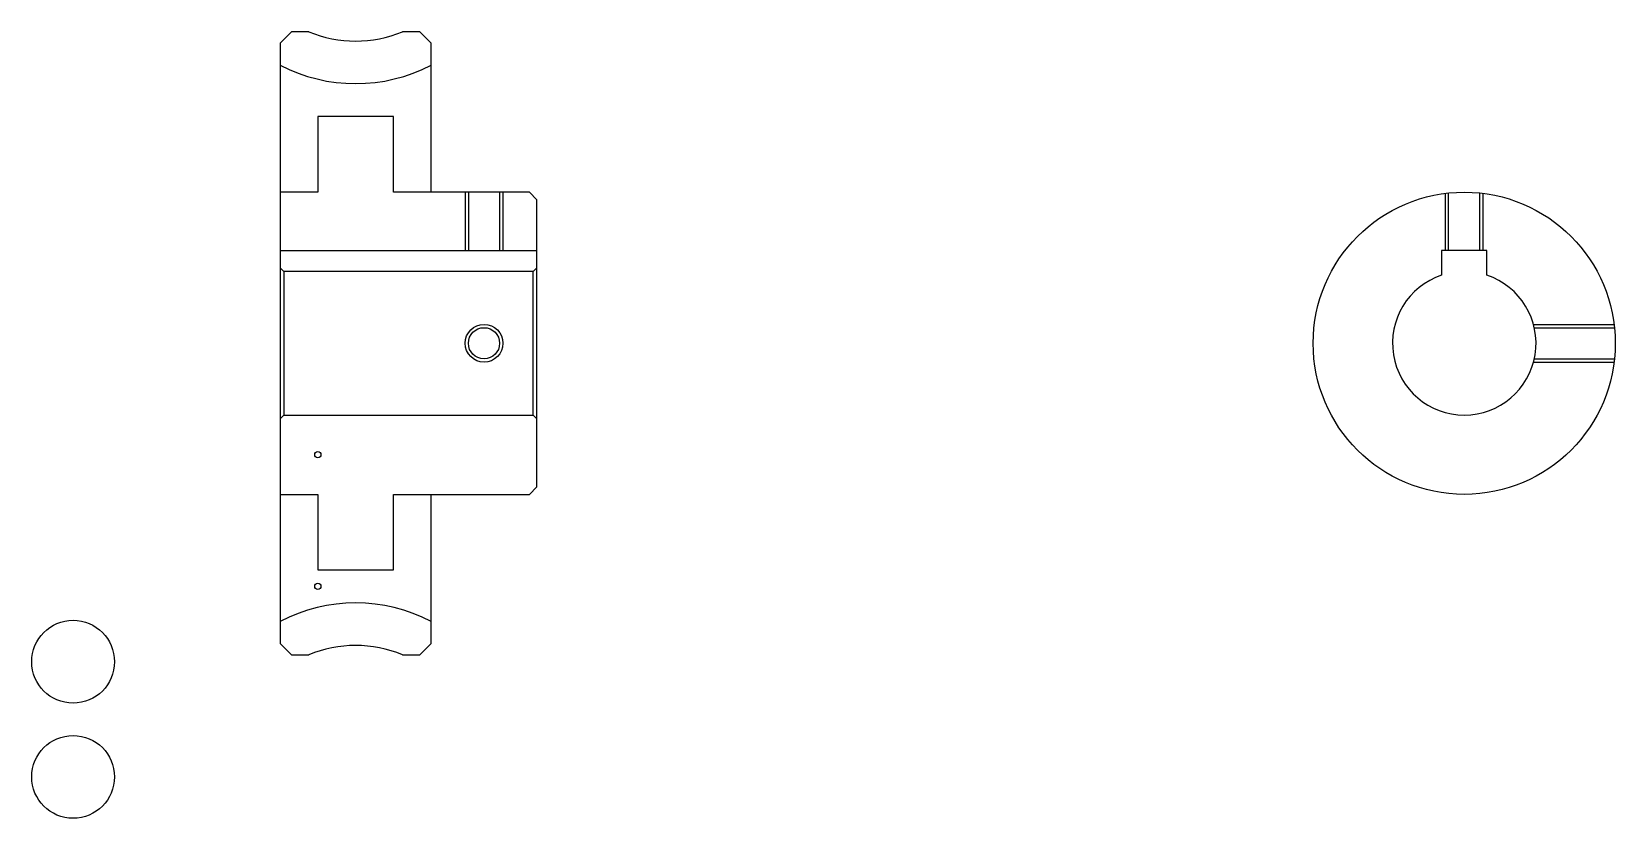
# Model space of a CAD drawing. Header units: metres. Extents: x 71 to 281, y 53 to 158.
import ezdxf

# ---------------------------------------------------------------- set-up
doc = ezdxf.new("R2010")
doc.units = ezdxf.units.M

msp = doc.modelspace()

# ---------------------------------------------------------------- linework, layer by layer
at = {"color": 4}
for p, q in [((104.148155, 128.63797), (138.148163, 128.63797)), ((138.148163, 126.337967), (137.648163, 125.837967)), ((104.148155, 106.337967), (104.648155, 106.837967)), ((138.148163, 106.337967), (137.648163, 106.837967))]:
    msp.add_line(p, q, dxfattribs=at)
for points in [[(107.948357, 157.587967), (105.648155, 157.587967), (104.148155, 156.087967), (104.148155, 106.337967)], [(124.148155, 136.337967), (124.148155, 156.087967), (122.648155, 157.587967), (120.347954, 157.587967)], [(124.148155, 136.337967), (119.148155, 136.337967), (119.148155, 146.337967), (109.148155, 146.337967), (109.148155, 136.337967), (104.148155, 136.337967)], [(124.148155, 96.337967), (137.148163, 96.337967), (138.148163, 97.337967), (138.148163, 135.337967), (137.148163, 136.337967), (124.148155, 136.337967)], [(128.648163, 136.337967), (128.648163, 128.63797)], [(129.08316, 136.337967), (129.08316, 128.63797)], [(133.21315, 136.337967), (133.21315, 128.63797)], [(133.648163, 136.337967), (133.648163, 128.63797)], [(258.425934, 128.63797), (258.425934, 136.181107)], [(258.860931, 128.63797), (258.860931, 136.231079)], [(262.990936, 128.63797), (262.990936, 136.231079)], [(263.425934, 128.63797), (263.425934, 136.181107)], [(263.925934, 125.351845), (263.925934, 128.63797), (257.925934, 128.63797), (257.925934, 125.351845)], [(104.148155, 126.337967), (104.648155, 125.837967), (104.648155, 106.837967), (137.648163, 106.837967), (137.648163, 125.837967), (104.648155, 125.837967)], [(270.091064, 118.837967), (280.769073, 118.837967)], [(270.198792, 118.402969), (280.819031, 118.402969)], [(270.091064, 113.837967), (280.769073, 113.837967)], [(270.198792, 114.272964), (280.819031, 114.272964)], [(104.148155, 106.337967), (104.148155, 76.587967), (105.648155, 75.087967), (107.948357, 75.087967)], [(104.148155, 96.337967), (109.148155, 96.337967), (109.148155, 86.337967), (119.148155, 86.337967), (119.148155, 96.337967), (124.148155, 96.337967)], [(120.347954, 75.087967), (122.648155, 75.087967), (124.148155, 76.587967), (124.148155, 96.337967)]]:
    msp.add_lwpolyline(points, dxfattribs=at)
for centre, radius in [((260.925934, 116.337967), 20), ((131.148163, 116.337967), 2.065)]:
    msp.add_circle(centre, radius, dxfattribs=at)
at = {"color": 7}
msp.add_circle((131.148163, 116.337967), 2.5, dxfattribs=at)
at = {"color": 5}
for centre, radius in [((109.148155, 101.587967), 0.411111), ((109.148155, 84.150467), 0.411111), ((76.740746, 74.180557), 5.481481), ((76.740746, 58.930561), 5.481481)]:
    msp.add_circle(centre, radius, dxfattribs=at)
at = {"color": 4}
for centre, radius, start, end in [((114.148155, 172.337967), 16, 247.20175188, 292.79824812), ((114.148155, 172.337967), 21.625, 242.45612488, 297.54387512), ((260.925934, 116.337967), 9.5, 108.40848033, 71.59151967), ((114.148155, 60.337967), 21.625, 62.45612488, 117.54387512), ((114.148155, 60.337967), 16, 67.20175188, 112.79824812)]:
    msp.add_arc(centre, radius, start, end, dxfattribs=at)

doc.saveas('drawing.dxf')
